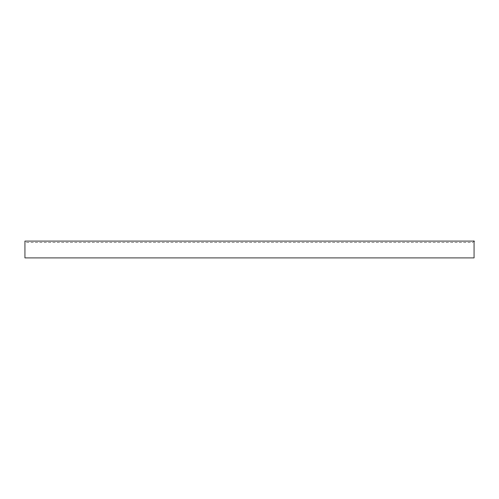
<?xml version="1.0" encoding="UTF-8"?>
<svg xmlns="http://www.w3.org/2000/svg" width="499" height="499" viewBox="0 0 499 499"><rect width="100%" height="100%" fill="white"/><g stroke="black" fill="none" stroke-linecap="round" stroke-linejoin="round"><path stroke-width="0.37" stroke-dasharray="2.5 1.87" d="M26.509 242.427L473.27 242.427"/><path stroke-width="0.75" d="M474.05 241.079L24.95 241.079L24.95 257.921L474.05 257.921L474.05 241.079"/></g></svg>
